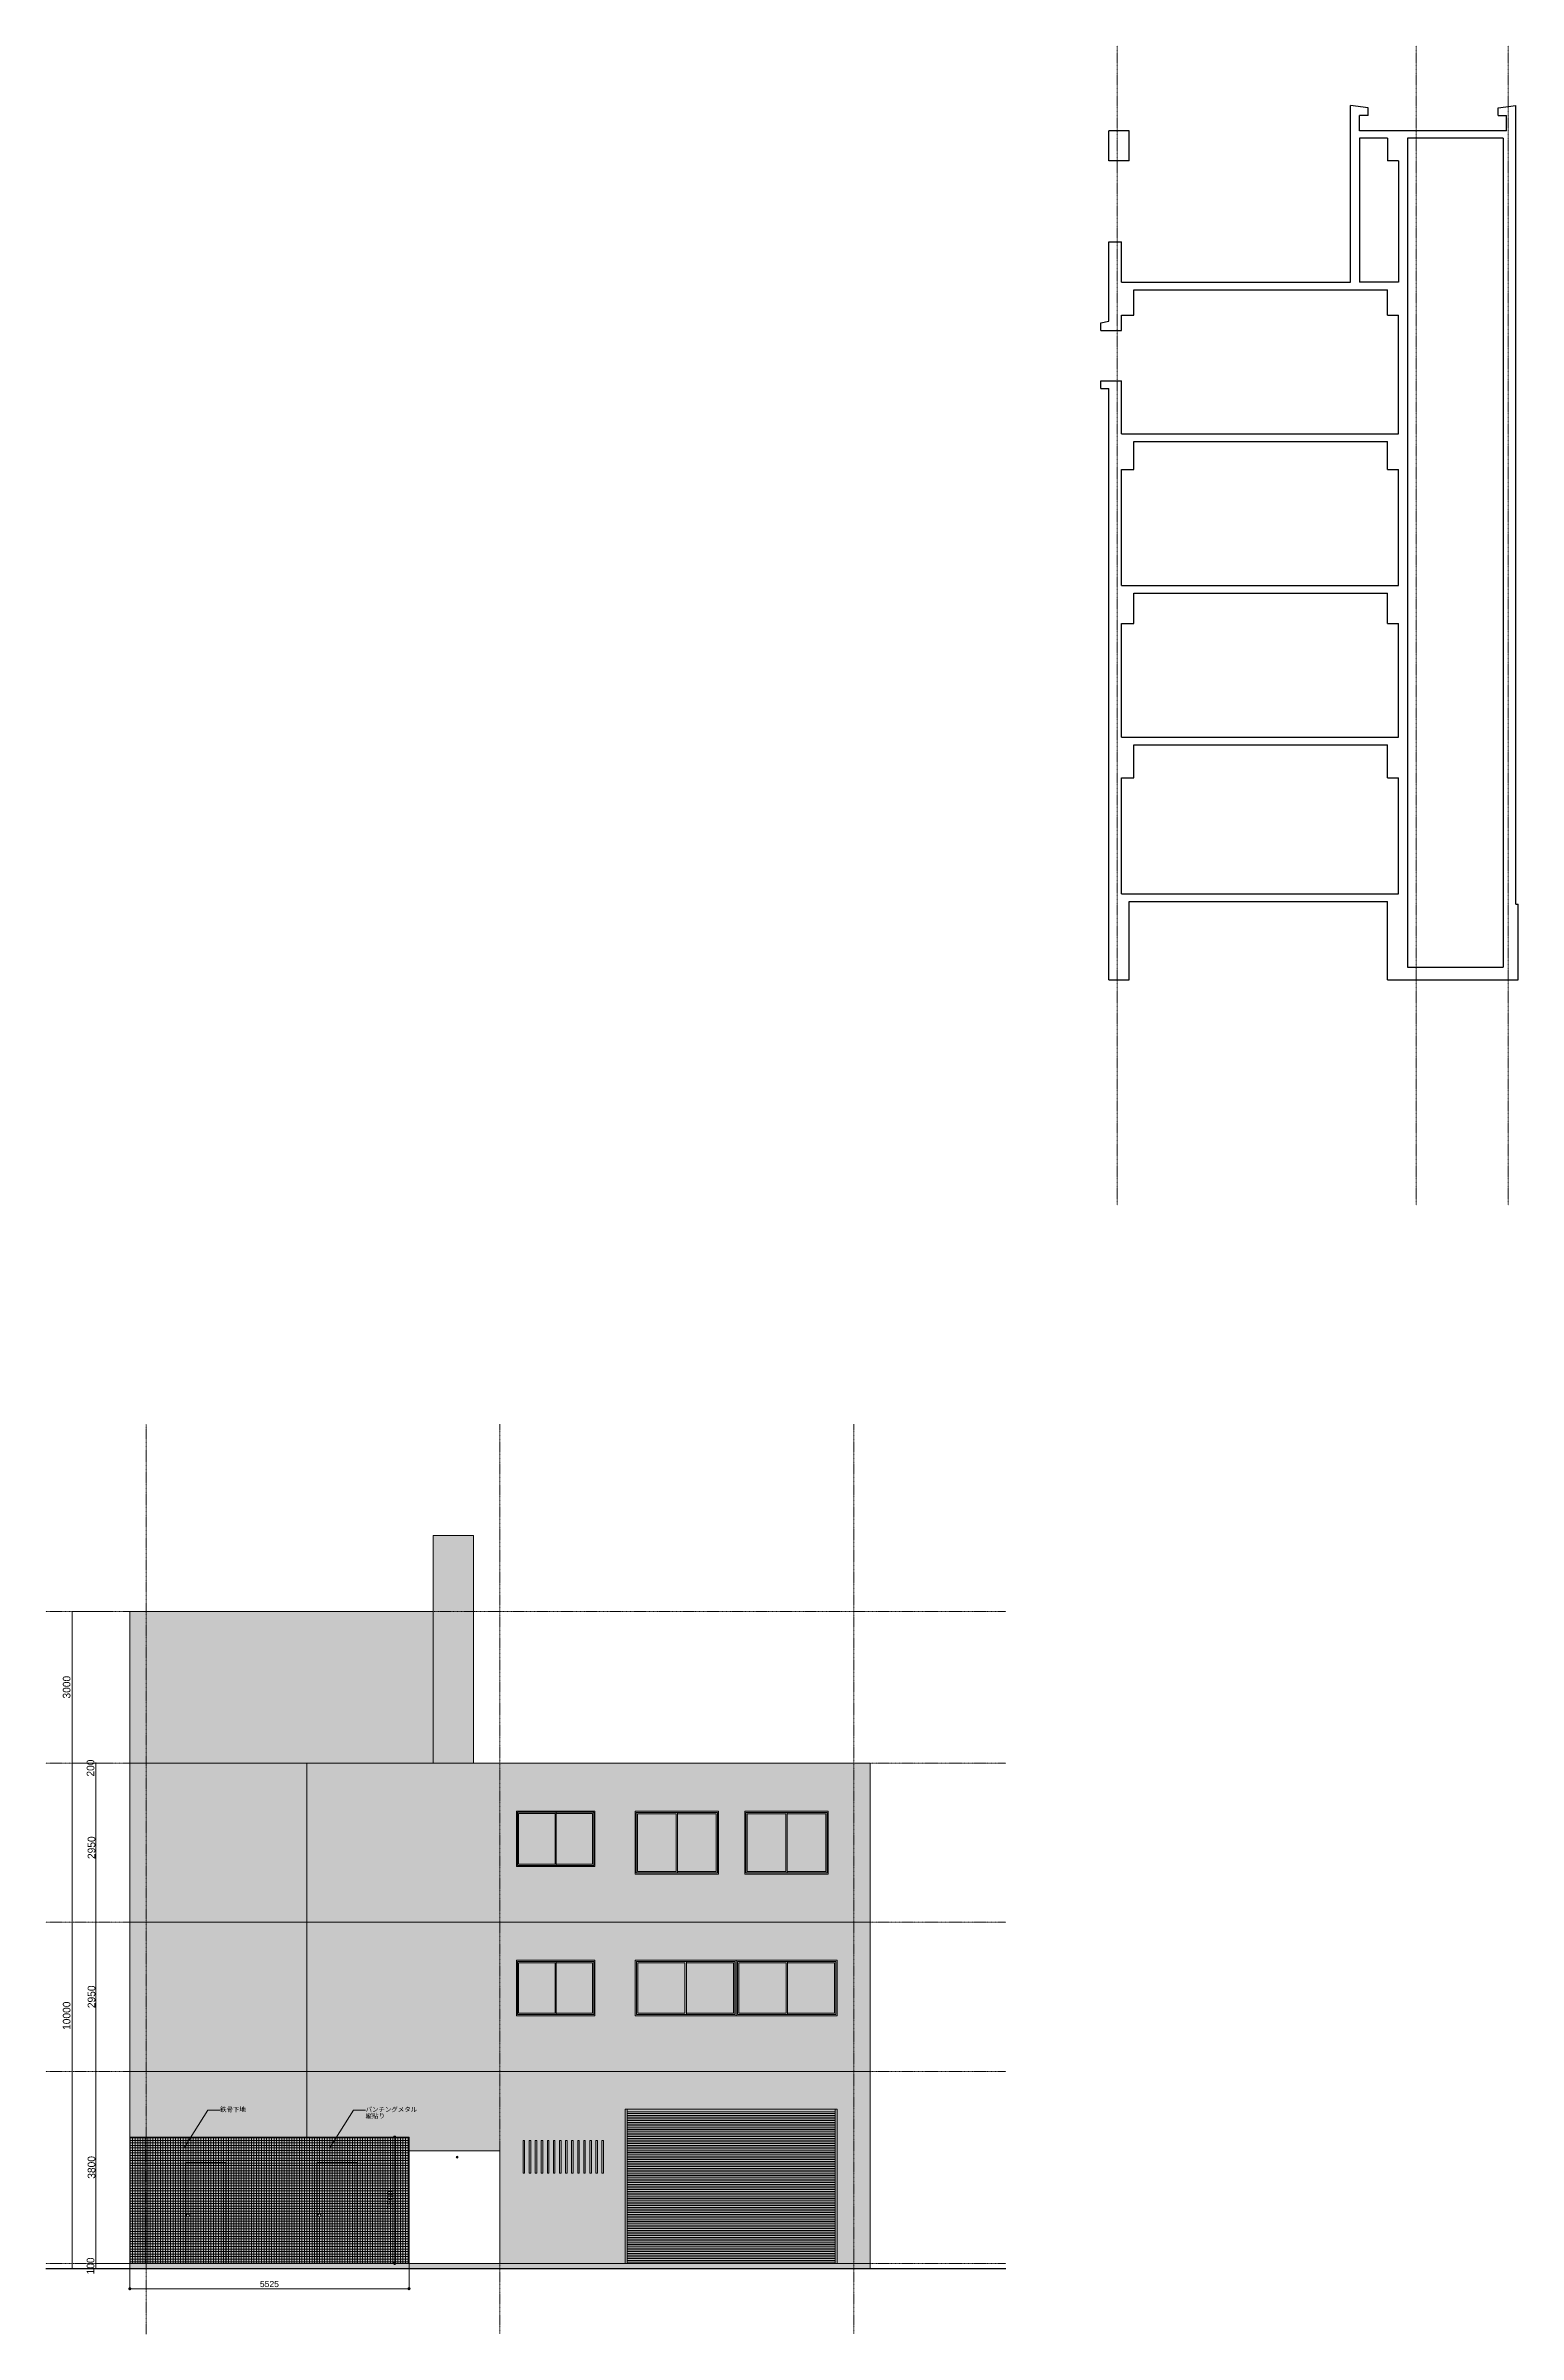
# Model space of a CAD drawing. Header units: millimetres. Extents: x -376000 to 292178, y -193032 to 188048.
# Drawn here: x 5631 to 34770, y -25385 to 19887 of the extents above; entities that cross this region are included whole.
import ezdxf

# ---------------------------------------------------------------- set-up
doc = ezdxf.new("R2010")
doc.units = ezdxf.units.MM
doc.header["$PDMODE"] = 1
doc.header["$PDSIZE"] = -2
doc.linetypes.add('ラインタイプ-6', pattern=[5.291531, 3.175, -1.058062, 0.352704, -0.705764])
for name, color, linetype, lineweight in [('01_基準-寸法', 7, 'Continuous', 5), ('02_既存平面-内部建具・サッシ', 7, 'Continuous', 18), ('07_文字・記号', 7, 'Continuous', 9), ('_下地 (2D)', 7, 'Continuous', 5), ('_塗（壁） (2D)', 7, 'Continuous', 5), ('_天井プロット (2D)', 7, 'Continuous', 5), ('_平面図(既存部) (2D)', 7, 'Continuous', 5), ('_平面図（新設） (2D)', 7, 'Continuous', 5), ('_文字・記号 (2D)', 7, 'Continuous', 5), ('一般', 7, 'Continuous', 5), ('寸法', 7, 'Continuous', 5)]:
    doc.layers.add(name, color=color, linetype=linetype, lineweight=lineweight)
for name, color, linetype, lineweight, true_color in [('02_0.25', 1, 'Continuous', 25, 0xff0000), ('04_0.10', 7, 'Continuous', 9, 0x0099ff), ('06一点鎖線', 7, 'ラインタイプ-6', 9, 0x9999ff), ('08_ハッチ・色', 7, 'Continuous', 5, 0x888888)]:
    doc.layers.add(name, color=color, linetype=linetype, lineweight=lineweight, true_color=true_color)
doc.styles.add('__ _____', font='')
doc.styles.add('Helvetica', font='')
doc.styles.add('Hiragino Sans W3', font='', dxfattribs={"bigfont": 'Hiragino Sans W3'})
doc.styles.get('__ _____').set_extended_font_data('?? ?????')
doc.styles.get('Helvetica').set_extended_font_data('Helvetica')
doc.styles.get('Hiragino Sans W3').set_extended_font_data('Hiragino Sans W3')
doc.dimstyles.new('RGT', dxfattribs={"dimtxt": 161.781684, "dimasz": 0.999939, "dimexe": 0, "dimexo": 1, "dimgap": 0.5, "dimtad": 1, "dimdsep": 46, "dimtxsty": 'Hiragino Sans W3', "dimblk": 'DOT', "dimblk1": 'DOT', "dimblk2": 'DOT', "dimcen": 0, "dimazin": 0, "dimtfac": 1, "dimtix": 1, "dimtmove": 0, "dimatfit": 0, "dimldrblk": 'VW_FILLEDARROW', "dimfxl": 1, "dimfrac": 2, "dimtolj": 1, "dimarcsym": 0})
doc.dimstyles.new('RGT-2', dxfattribs={"dimtxt": 161.781684, "dimasz": 0.100769, "dimexe": 0, "dimexo": 1, "dimgap": 0.5, "dimtad": 1, "dimdsep": 46, "dimtxsty": 'Hiragino Sans W3', "dimblk": 'DOT', "dimblk1": 'DOT', "dimblk2": 'DOT', "dimcen": 0, "dimazin": 0, "dimtfac": 1, "dimtix": 1, "dimtmove": 0, "dimatfit": 0, "dimldrblk": 'VW_FILLEDARROW', "dimfxl": 1, "dimfrac": 2, "dimtolj": 1, "dimarcsym": 0})
pattern_1 = [(0, (0, 0), (3e-15, 50), []), (90, (8e-15, 133.333), (50, 0), [])]

# ---------------------------------------------------------------- blocks, each defined once
blk = doc.blocks.new('塗（壁） (2D)')
at = {"layer": '04_0.10', "linetype": 'Continuous', "lineweight": 0}
blk.add_hatch(color=7, dxfattribs=at).paths.add_polyline_path([(13295, -9585), (14095, -9585), (14095, -14085), (13295, -14085)])
at = {"layer": '04_0.10', "linetype": 'Continuous', "lineweight": 0, "transparency": 33554687}
for points in [[(7295, -11085), (13295, -11085), (13295, -14085), (7295, -14085)], [(7295, -14085), (10795, -14085), (10795, -17235), (7295, -17235)], [(10795, -14085), (21945, -14085), (21945, -17235), (10795, -17235)], [(7295, -17235), (10795, -17235), (10795, -20185), (7295, -20185)], [(10795, -17235), (21945, -17235), (21945, -20185), (10795, -20185)], [(7295, -20185), (10795, -20185), (10795, -23985), (7295, -23985)], [(10795, -23985), (12820, -23985), (12820, -21760), (14620, -21760), (14620, -23985), (21945, -23985), (21945, -20185), (10795, -20185)]]:
    blk.add_hatch(color=7, dxfattribs=at).paths.add_polyline_path(points)
at = {"layer": '04_0.10', "color": 251, "linetype": 'Continuous', "lineweight": 5, "flags": 128}
for points in [[(13295, -9585), (14095, -9585), (14095, -14085), (13295, -14085)], [(7295, -11085), (13295, -11085), (13295, -14085), (7295, -14085)], [(7295, -14085), (10795, -14085), (10795, -17235), (7295, -17235)], [(10795, -14085), (21945, -14085), (21945, -17235), (10795, -17235)], [(7295, -17235), (10795, -17235), (10795, -20185), (7295, -20185)], [(10795, -17235), (21945, -17235), (21945, -20185), (10795, -20185)], [(7295, -20185), (10795, -20185), (10795, -23985), (7295, -23985)], [(10795, -23985), (12820, -23985), (12820, -21760), (14620, -21760), (14620, -23985), (21945, -23985), (21945, -20185), (10795, -20185)]]:
    blk.add_lwpolyline(points, close=True, dxfattribs=at)
blk = doc.blocks.new('グループ-119')
at = {"layer": '04_0.10', "linetype": 'Continuous', "lineweight": 0, "true_color": 0xdddddd}
blk.add_hatch(color=254, dxfattribs=at).paths.add_polyline_path([(17295, -15035), (18945, -15035), (18945, -16285), (17295, -16285)])
at = {"layer": '04_0.10', "linetype": 'Continuous', "lineweight": 0, "true_color": 0xe6ffe6}
for points in [[(17339, -15092), (18108, -15092), (18108, -16228), (17339, -16228)], [(18131, -15092), (18900, -15092), (18900, -16228), (18131, -16228)]]:
    blk.add_hatch(color=7, dxfattribs=at).paths.add_polyline_path(points)
at = {"layer": '04_0.10', "color": 251}
for p, q in [((17295, -15035), (17295, -16285)), ((17317, -15064), (17317, -16257)), ((18922, -15064), (17317, -15064)), ((18131, -16257), (18131, -15064)), ((18922, -15064), (18922, -16257)), ((18922, -16257), (17317, -16257))]:
    blk.add_line(p, q, dxfattribs=at)
at = {"layer": '04_0.10', "color": 251, "flags": 128}
for points in [[(17295, -15035), (18945, -15035), (18945, -16285), (17295, -16285)], [(17339, -15092), (18108, -15092), (18108, -16228), (17339, -16228)], [(18131, -15092), (18900, -15092), (18900, -16228), (18131, -16228)]]:
    blk.add_lwpolyline(points, close=True, dxfattribs=at)
blk = doc.blocks.new('グループ-120')
at = {"layer": '04_0.10', "linetype": 'Continuous', "lineweight": 0, "true_color": 0xdddddd}
blk.add_hatch(color=254, dxfattribs=at).paths.add_polyline_path([(17295, -17985), (19295, -17985), (19295, -19085), (17295, -19085)])
at = {"layer": '04_0.10', "linetype": 'Continuous', "lineweight": 0, "true_color": 0xe6ffe6}
for points in [[(17349, -18035), (18281, -18035), (18281, -19035), (17349, -19035)], [(18308, -18035), (19240, -18035), (19240, -19035), (18308, -19035)]]:
    blk.add_hatch(color=7, dxfattribs=at).paths.add_polyline_path(points)
at = {"layer": '04_0.10', "color": 251}
for p, q in [((17295, -17985), (17295, -19085)), ((17322, -18010), (17322, -19060)), ((19267, -18010), (17322, -18010)), ((18308, -19060), (18308, -18010)), ((19267, -18010), (19267, -19060)), ((19267, -19060), (17322, -19060))]:
    blk.add_line(p, q, dxfattribs=at)
at = {"layer": '04_0.10', "color": 251, "flags": 128}
for points in [[(17295, -17985), (19295, -17985), (19295, -19085), (17295, -19085)], [(17349, -18035), (18281, -18035), (18281, -19035), (17349, -19035)], [(18308, -18035), (19240, -18035), (19240, -19035), (18308, -19035)]]:
    blk.add_lwpolyline(points, close=True, dxfattribs=at)
blk = doc.blocks.new('グループ-121')
at = {"layer": '04_0.10', "linetype": 'Continuous', "lineweight": 0, "true_color": 0xdddddd}
blk.add_hatch(color=254, dxfattribs=at).paths.add_polyline_path([(14945, -15035), (16495, -15035), (16495, -16135), (14945, -16135)])
at = {"layer": '04_0.10', "linetype": 'Continuous', "lineweight": 0, "true_color": 0xe6ffe6}
for points in [[(14987, -15085), (15709, -15085), (15709, -16085), (14987, -16085)], [(15730, -15085), (16452, -15085), (16452, -16085), (15730, -16085)]]:
    blk.add_hatch(color=7, dxfattribs=at).paths.add_polyline_path(points)
at = {"layer": '04_0.10', "color": 251}
for p, q in [((14945, -15035), (14945, -16135)), ((14966, -15060), (14966, -16110)), ((16474, -15060), (14966, -15060)), ((15730, -16110), (15730, -15060)), ((16474, -15060), (16474, -16110)), ((16474, -16110), (14966, -16110))]:
    blk.add_line(p, q, dxfattribs=at)
at = {"layer": '04_0.10', "color": 251, "flags": 128}
for points in [[(14945, -15035), (16495, -15035), (16495, -16135), (14945, -16135)], [(14987, -15085), (15709, -15085), (15709, -16085), (14987, -16085)], [(15730, -15085), (16452, -15085), (16452, -16085), (15730, -16085)]]:
    blk.add_lwpolyline(points, close=True, dxfattribs=at)
blk = doc.blocks.new('グループ-122')
at = {"layer": '04_0.10', "linetype": 'Continuous', "lineweight": 0, "true_color": 0xdddddd}
blk.add_hatch(color=254, dxfattribs=at).paths.add_polyline_path([(14945, -17985), (16495, -17985), (16495, -19085), (14945, -19085)])
at = {"layer": '04_0.10', "linetype": 'Continuous', "lineweight": 0, "true_color": 0xe6ffe6}
for points in [[(14987, -18035), (15709, -18035), (15709, -19035), (14987, -19035)], [(15730, -18035), (16452, -18035), (16452, -19035), (15730, -19035)]]:
    blk.add_hatch(color=7, dxfattribs=at).paths.add_polyline_path(points)
at = {"layer": '04_0.10', "color": 251}
for p, q in [((14945, -17985), (14945, -19085)), ((14966, -18010), (14966, -19060)), ((16474, -18010), (14966, -18010)), ((15730, -19060), (15730, -18010)), ((16474, -18010), (16474, -19060)), ((16474, -19060), (14966, -19060))]:
    blk.add_line(p, q, dxfattribs=at)
at = {"layer": '04_0.10', "color": 251, "flags": 128}
for points in [[(14945, -17985), (16495, -17985), (16495, -19085), (14945, -19085)], [(14987, -18035), (15709, -18035), (15709, -19035), (14987, -19035)], [(15730, -18035), (16452, -18035), (16452, -19035), (15730, -19035)]]:
    blk.add_lwpolyline(points, close=True, dxfattribs=at)
blk = doc.blocks.new('グループ-123')
at = {"layer": '04_0.10', "linetype": 'Continuous', "lineweight": 0, "true_color": 0xdddddd}
blk.add_hatch(color=254, dxfattribs=at).paths.add_polyline_path([(19295, -17985), (21295, -17985), (21295, -19085), (19295, -19085)])
at = {"layer": '04_0.10', "linetype": 'Continuous', "lineweight": 0, "true_color": 0xe6ffe6}
for points in [[(19349, -18035), (20281, -18035), (20281, -19035), (19349, -19035)], [(20308, -18035), (21240, -18035), (21240, -19035), (20308, -19035)]]:
    blk.add_hatch(color=7, dxfattribs=at).paths.add_polyline_path(points)
at = {"layer": '04_0.10', "color": 251}
for p, q in [((19295, -17985), (19295, -19085)), ((19322, -18010), (19322, -19060)), ((21267, -18010), (19322, -18010)), ((20308, -19060), (20308, -18010)), ((21267, -18010), (21267, -19060)), ((21267, -19060), (19322, -19060))]:
    blk.add_line(p, q, dxfattribs=at)
at = {"layer": '04_0.10', "color": 251, "flags": 128}
for points in [[(19295, -17985), (21295, -17985), (21295, -19085), (19295, -19085)], [(19349, -18035), (20281, -18035), (20281, -19035), (19349, -19035)], [(20308, -18035), (21240, -18035), (21240, -19035), (20308, -19035)]]:
    blk.add_lwpolyline(points, close=True, dxfattribs=at)
blk = doc.blocks.new('グループ-124')
at = {"layer": '04_0.10', "linetype": 'Continuous', "lineweight": 0, "true_color": 0xdddddd}
blk.add_hatch(color=254, dxfattribs=at).paths.add_polyline_path([(19465, -15035), (21115, -15035), (21115, -16285), (19465, -16285)])
at = {"layer": '04_0.10', "linetype": 'Continuous', "lineweight": 0, "true_color": 0xe6ffe6}
for points in [[(19509, -15092), (20278, -15092), (20278, -16228), (19509, -16228)], [(20301, -15092), (21070, -15092), (21070, -16228), (20301, -16228)]]:
    blk.add_hatch(color=7, dxfattribs=at).paths.add_polyline_path(points)
at = {"layer": '04_0.10', "color": 251}
for p, q in [((19465, -15035), (19465, -16285)), ((19487, -15064), (19487, -16257)), ((21092, -15064), (19487, -15064)), ((20301, -16257), (20301, -15064)), ((21092, -15064), (21092, -16257)), ((21092, -16257), (19487, -16257))]:
    blk.add_line(p, q, dxfattribs=at)
at = {"layer": '04_0.10', "color": 251, "flags": 128}
for points in [[(19465, -15035), (21115, -15035), (21115, -16285), (19465, -16285)], [(19509, -15092), (20278, -15092), (20278, -16228), (19509, -16228)], [(20301, -15092), (21070, -15092), (21070, -16228), (20301, -16228)]]:
    blk.add_lwpolyline(points, close=True, dxfattribs=at)
blk = doc.blocks.new('グループ-125')
at = {"layer": '04_0.10', "linetype": 'Continuous', "lineweight": 0, "true_color": 0xbbbbbb, "transparency": 33554687}
for points in [[(15078, -21550), (15108, -21550), (15108, -22200), (15078, -22200)], [(15198, -21550), (15228, -21550), (15228, -22200), (15198, -22200)], [(15318, -21550), (15348, -21550), (15348, -22200), (15318, -22200)], [(15438, -21550), (15468, -21550), (15468, -22200), (15438, -22200)], [(15558, -21550), (15588, -21550), (15588, -22200), (15558, -22200)], [(15678, -21550), (15708, -21550), (15708, -22200), (15678, -22200)], [(15798, -21550), (15828, -21550), (15828, -22200), (15798, -22200)], [(15918, -21550), (15948, -21550), (15948, -22200), (15918, -22200)], [(16038, -21550), (16068, -21550), (16068, -22200), (16038, -22200)], [(16158, -21550), (16188, -21550), (16188, -22200), (16158, -22200)], [(16278, -21550), (16308, -21550), (16308, -22200), (16278, -22200)], [(16398, -21550), (16428, -21550), (16428, -22200), (16398, -22200)], [(16518, -21550), (16548, -21550), (16548, -22200), (16518, -22200)], [(16638, -21550), (16668, -21550), (16668, -22200), (16638, -22200)]]:
    blk.add_hatch(color=9, dxfattribs=at).paths.add_polyline_path(points)
at = {"layer": '04_0.10', "color": 7, "flags": 128}
for points in [[(15078, -21550), (15108, -21550), (15108, -22200), (15078, -22200)], [(15198, -21550), (15228, -21550), (15228, -22200), (15198, -22200)], [(15318, -21550), (15348, -21550), (15348, -22200), (15318, -22200)], [(15438, -21550), (15468, -21550), (15468, -22200), (15438, -22200)], [(15558, -21550), (15588, -21550), (15588, -22200), (15558, -22200)], [(15678, -21550), (15708, -21550), (15708, -22200), (15678, -22200)], [(15798, -21550), (15828, -21550), (15828, -22200), (15798, -22200)], [(15918, -21550), (15948, -21550), (15948, -22200), (15918, -22200)], [(16038, -21550), (16068, -21550), (16068, -22200), (16038, -22200)], [(16158, -21550), (16188, -21550), (16188, -22200), (16158, -22200)], [(16278, -21550), (16308, -21550), (16308, -22200), (16278, -22200)], [(16398, -21550), (16428, -21550), (16428, -22200), (16398, -22200)], [(16518, -21550), (16548, -21550), (16548, -22200), (16518, -22200)], [(16638, -21550), (16668, -21550), (16668, -22200), (16638, -22200)]]:
    blk.add_lwpolyline(points, close=True, dxfattribs=at)
blk = doc.blocks.new('平面図(既存部) (2D)')
at = {"layer": '02_既存平面-内部建具・サッシ', "color": 7, "linetype": 'Continuous', "lineweight": 25, "transparency": 33554687}
blk.add_line((5631.159, -24085.308), (24631.159, -24085.308), dxfattribs=at)
at = {"layer": '06一点鎖線', "lineweight": 5}
for p, q in [((7619.58, -25385.308), (7619.58, -7385.308)), ((14619.58, -25379.243), (14619.58, -7379.243)), ((21619.58, -25379.243), (21619.58, -7379.243))]:
    blk.add_line(p, q, dxfattribs=at)
at = {"layer": '06一点鎖線', "lineweight": 5, "transparency": 33554687}
for p, q in [((5631.159, -11085.308), (24631.159, -11085.308)), ((5631.159, -14085.308), (24631.159, -14085.308)), ((5631.159, -17235.308), (24631.159, -17235.308)), ((5631.159, -20185.308), (24631.159, -20185.308))]:
    blk.add_line(p, q, dxfattribs=at)
at = {"layer": '06一点鎖線', "transparency": 33554687}
blk.add_line((5631.159, -23985.308), (24631.159, -23985.308), dxfattribs=at)
at = {"layer": '一般', "color": 7, "linetype": 'Continuous', "lineweight": 13, "transparency": 33554687, "flags": 128}
blk.add_lwpolyline([(7294.58, -24085.308), (7294.58, -11085.308), (13294.58, -11085.308), (13294.58, -9585.308), (14094.58, -9585.308), (14094.58, -14085.308), (21944.58, -14085.308), (21944.58, -24085.308)], close=True, dxfattribs=at)
at = {"layer": '02_既存平面-内部建具・サッシ', "color": 251, "transparency": 33554687}
for name in ['グループ-121', 'グループ-119', 'グループ-124', 'グループ-122', 'グループ-120', 'グループ-123']:
    blk.add_blockref(name, (0, 0), dxfattribs=at)
at = {"layer": '04_0.10', "color": 7}
blk.add_blockref('グループ-125', (0, 0), dxfattribs=at)
blk = doc.blocks.new('グループ-743')
at = {"layer": '04_0.10', "linetype": 'Continuous', "lineweight": 0}
h = blk.add_hatch(color=254, dxfattribs=at)
edge = h.paths.add_edge_path()
edge.add_arc((13770, -21885), 19, 0, 360)
at = {"layer": '04_0.10', "color": 251}
blk.add_circle((13770, -21885), 19, dxfattribs=at)
blk = doc.blocks.new('グループ-744')
at = {"layer": '04_0.10', "color": 7}
for p, q in [((17138, -23985), (17138, -20935)), ((21251, -23985), (21251, -20935))]:
    blk.add_line(p, q, dxfattribs=at)
at = {"layer": '04_0.10', "color": 7, "lineweight": 5, "transparency": 33554687}
for p, q in [((17138, -20985), (21251, -20985)), ((17138, -21020), (21251, -21020)), ((17138, -21055), (21251, -21055)), ((17138, -21090), (21251, -21090)), ((17138, -21125), (21251, -21125)), ((17138, -21160), (21251, -21160)), ((17138, -21195), (21251, -21195)), ((17138, -21230), (21251, -21230)), ((17138, -21265), (21251, -21265)), ((17138, -21300), (21251, -21300)), ((17138, -21335), (21251, -21335)), ((17138, -21370), (21251, -21370)), ((17138, -21405), (21251, -21405)), ((17138, -21440), (21251, -21440)), ((17138, -21475), (21251, -21475)), ((17138, -21510), (21251, -21510)), ((17138, -21545), (21251, -21545)), ((17138, -21580), (21251, -21580)), ((17138, -21615), (21251, -21615)), ((17138, -21650), (21251, -21650)), ((17138, -21685), (21251, -21685)), ((17138, -21720), (21251, -21720)), ((17138, -21755), (21251, -21755)), ((17138, -21790), (21251, -21790)), ((17138, -21825), (21251, -21825)), ((17138, -21860), (21251, -21860)), ((17138, -21895), (21251, -21895)), ((17138, -21930), (21251, -21930)), ((17138, -21965), (21251, -21965)), ((17138, -22000), (21251, -22000)), ((17138, -22035), (21251, -22035)), ((17138, -22070), (21251, -22070)), ((17138, -22105), (21251, -22105)), ((17138, -22140), (21251, -22140)), ((17138, -22175), (21251, -22175)), ((17138, -22210), (21251, -22210)), ((17138, -22245), (21251, -22245)), ((17138, -22280), (21251, -22280)), ((17138, -22315), (21251, -22315)), ((17138, -22350), (21251, -22350)), ((17138, -22385), (21251, -22385)), ((17138, -22420), (21251, -22420)), ((17138, -22455), (21251, -22455)), ((17138, -22490), (21251, -22490)), ((17138, -22525), (21251, -22525)), ((17138, -22560), (21251, -22560)), ((17138, -22595), (21251, -22595)), ((17138, -22630), (21251, -22630)), ((17138, -22665), (21251, -22665)), ((17138, -22700), (21251, -22700)), ((17138, -22735), (21251, -22735)), ((17138, -22770), (21251, -22770)), ((17138, -22805), (21251, -22805)), ((17138, -22840), (21251, -22840)), ((17138, -22875), (21251, -22875)), ((17138, -22910), (21251, -22910)), ((17138, -22945), (21251, -22945)), ((17138, -22980), (21251, -22980)), ((17138, -23015), (21251, -23015)), ((17138, -23050), (21251, -23050)), ((17138, -23085), (21251, -23085)), ((17138, -23120), (21251, -23120)), ((17138, -23155), (21251, -23155)), ((17138, -23190), (21251, -23190)), ((17138, -23225), (21251, -23225)), ((17138, -23260), (21251, -23260)), ((17138, -23295), (21251, -23295)), ((17138, -23330), (21251, -23330)), ((17138, -23365), (21251, -23365)), ((17138, -23400), (21251, -23400)), ((17138, -23435), (21251, -23435)), ((17138, -23470), (21251, -23470)), ((17138, -23505), (21251, -23505)), ((17138, -23540), (21251, -23540)), ((17138, -23575), (21251, -23575)), ((17138, -23610), (21251, -23610)), ((17138, -23645), (21251, -23645)), ((17138, -23680), (21251, -23680)), ((17138, -23715), (21251, -23715)), ((17138, -23750), (21251, -23750)), ((17138, -23785), (21251, -23785)), ((17138, -23820), (21251, -23820)), ((17138, -23855), (21251, -23855)), ((17138, -23890), (21251, -23890)), ((17138, -23925), (21251, -23925)), ((17138, -23960), (21251, -23960))]:
    blk.add_line(p, q, dxfattribs=at)
at = {"layer": '04_0.10', "color": 7, "flags": 128}
blk.add_lwpolyline([(17095, -20935), (21295, -20935), (21295, -23985), (17095, -23985)], close=True, dxfattribs=at)
blk = doc.blocks.new('_Dot')
at = {"color": 0, "linetype": 'ByBlock', "lineweight": -2}
blk.add_line((-0.5, 0), (-1, 0), dxfattribs=at)
at = {"color": 0, "linetype": 'ByBlock', "const_width": 0.5}
blk.add_lwpolyline([(-0.25, 0, 1), (0.25, 0, 1)], format="xyb", close=True, dxfattribs=at)
blk = doc.blocks.new('*D1241')
at = {"layer": 'Defpoints', "color": 0}
for p in [(12120, -21485), (12536, -21485), (12120, -23985)]:
    blk.add_point(p, dxfattribs=at)
at = {"layer": '寸法', "color": 0, "lineweight": -2}
for p, q in [((12121, -21485), (12536, -21485)), ((12536, -23925), (12536, -21545)), ((12121, -23985), (12536, -23985))]:
    blk.add_line(p, q, dxfattribs=at)
at = {"layer": '寸法', "color": 0, "lineweight": -2, "xscale": 59.99633789062499, "yscale": 59.99633789062499, "zscale": 59.99633789062499}
for p, rotation in [((12536, -21485), 90), ((12536, -23985), 270)]:
    blk.add_blockref('_Dot', p, dxfattribs=dict(at, rotation=rotation))
at = {"layer": '寸法', "color": 0, "insert": (12444, -22735), "char_height": 121.3, "attachment_point": 5, "rotation": 90, "style": 'Helvetica'}
blk.add_mtext('\\A1;2500', dxfattribs=at)
blk = doc.blocks.new('VW_FILLEDARROW')
at = {"color": 0, "linetype": 'Continuous', "lineweight": 5, "transparency": 16777216, "flags": 128}
blk.add_lwpolyline([(-161.33, 43.23), (0, 0), (-161.33, -43.23)], close=True, dxfattribs=at)
blk = doc.blocks.new('*D1242')
at = {"layer": 'Defpoints', "color": 0}
for p in [(7295, -23985), (12820, -23985), (7295, -24485)]:
    blk.add_point(p, dxfattribs=at)
at = {"layer": '寸法', "color": 0, "lineweight": -2}
for p, q in [((7295, -23986), (7295, -24485)), ((12820, -23986), (12820, -24485)), ((12760, -24485), (7355, -24485))]:
    blk.add_line(p, q, dxfattribs=at)
at = {"layer": '寸法', "color": 0, "lineweight": -2, "xscale": 59.99633789062499, "yscale": 59.99633789062499, "zscale": 59.99633789062499, "rotation": 180}
blk.add_blockref('_Dot', (7295, -24485), dxfattribs=at)
at = {"layer": '寸法', "color": 0, "lineweight": -2, "xscale": 59.99633789062499, "yscale": 59.99633789062499, "zscale": 59.99633789062499}
blk.add_blockref('_Dot', (12820, -24485), dxfattribs=at)
at = {"layer": '寸法', "color": 0, "insert": (10057, -24393), "char_height": 121.3, "attachment_point": 5, "style": 'Helvetica'}
blk.add_mtext('\\A1;5525', dxfattribs=at)
blk = doc.blocks.new('引出線付き注釈-12')
at = {"layer": '07_文字・記号'}
for p, q in [((0, 0), (-460, -735)), ((240, 0), (0, 0))]:
    blk.add_line(p, q, dxfattribs=at)
at = {"layer": '07_文字・記号', "insert": (241, 56), "char_height": 90.95, "width": 1022.35, "attachment_point": 1, "line_spacing_factor": 0.838846, "style": 'Helvetica'}
blk.add_mtext('パンチングメタル縦貼り', dxfattribs=at)
blk = doc.blocks.new('引出線付き注釈-13')
at = {"layer": '07_文字・記号'}
for p, q in [((0, 0), (-460, -735)), ((240, 0), (0, 0))]:
    blk.add_line(p, q, dxfattribs=at)
at = {"layer": '07_文字・記号', "insert": (241, 56), "char_height": 91, "width": 525.78, "attachment_point": 1, "line_spacing_factor": 0.838846, "style": 'Helvetica'}
blk.add_mtext('鉄骨下地', dxfattribs=at)
blk = doc.blocks.new('グループ-1167')
at = {"layer": '02_0.25'}
for p, q in [((31450, 15207), (31450, 18707)), ((31800, 18657), (31450, 18707)), ((31800, 18507), (31800, 18657)), ((34370, 18657), (34720, 18707)), ((34370, 18507), (34370, 18657)), ((34720, 2907), (34720, 18707)), ((26670, 17607), (26670, 18207)), ((27070, 18207), (26670, 18207)), ((27070, 17607), (27070, 18207)), ((31630, 18207), (31630, 18507)), ((31800, 18507), (31630, 18507)), ((34540, 18207), (31630, 18207)), ((34370, 18507), (34540, 18507)), ((34540, 18207), (34540, 18507)), ((32180, 18057), (31630, 18057)), ((31630, 18057), (31630, 15207)), ((32180, 18057), (32180, 17607)), ((34470, 18057), (32580, 18057)), ((32580, 18057), (32580, 1657)), ((34470, 18057), (34470, 1657)), ((27070, 17607), (26670, 17607)), ((32400, 17607), (32180, 17607)), ((32400, 17607), (32400, 15207)), ((26670, 14437), (26670, 16007)), ((26670, 16007), (26920, 16007)), ((26920, 15207), (26920, 16007)), ((26920, 15207), (31450, 15207)), ((27160, 14557), (27160, 15057)), ((27160, 15057), (32180, 15057)), ((32400, 15207), (31630, 15207)), ((32180, 14557), (32180, 15057)), ((26920, 14557), (27160, 14557)), ((26920, 14257), (26920, 14557)), ((32180, 14557), (32400, 14557)), ((32400, 12207), (32400, 14557)), ((26510, 14407), (26670, 14437)), ((26510, 14257), (26510, 14407)), ((26510, 14257), (26920, 14257)), ((26510, 13257), (26920, 13257)), ((26510, 13107), (26510, 13257)), ((26920, 12207), (26920, 13257)), ((26510, 13107), (26670, 13107)), ((26670, 1407), (26670, 13107)), ((26920, 12207), (32400, 12207)), ((27160, 11507), (27160, 12057)), ((27160, 12057), (32180, 12057)), ((32180, 11507), (32180, 12057)), ((26920, 9207), (26920, 11507)), ((26920, 11507), (27160, 11507)), ((32180, 11507), (32400, 11507)), ((32400, 9207), (32400, 11507)), ((26920, 9207), (32400, 9207)), ((27160, 8457), (27160, 9057)), ((27160, 9057), (32180, 9057)), ((32180, 8457), (32180, 9057)), ((26920, 6207), (26920, 8457)), ((26920, 8457), (27160, 8457)), ((32180, 8457), (32400, 8457)), ((32400, 6207), (32400, 8457)), ((26920, 6207), (32400, 6207)), ((27160, 5407), (27160, 6057)), ((27160, 6057), (32180, 6057)), ((32180, 5407), (32180, 6057)), ((26920, 3107), (26920, 5407)), ((26920, 5407), (27160, 5407)), ((32180, 5407), (32400, 5407)), ((32400, 3107), (32400, 5407)), ((26920, 3107), (32400, 3107)), ((27070, 1407), (27070, 2957)), ((27070, 2957), (32180, 2957)), ((32180, 1407), (32180, 2957)), ((34720, 2907), (34770, 2907)), ((34770, 1407), (34770, 2907)), ((26670, 1407), (27070, 1407)), ((32180, 1407), (34770, 1407)), ((32580, 1657), (34470, 1657))]:
    blk.add_line(p, q, dxfattribs=at)
at = {"layer": '06一点鎖線'}
for p, q in [((26835, 19887), (26835, -3052)), ((32750, 19887), (32750, -3052)), ((34570, 19887), (34570, -3052))]:
    blk.add_line(p, q, dxfattribs=at)
blk = doc.blocks.new('天井プロット (2D)')
at = {"layer": '一般', "color": 7, "transparency": 33554687}
blk.add_blockref('グループ-1167', (0, 0), dxfattribs=at)
blk = doc.blocks.new('*D430')
at = {"layer": '01_基準-寸法', "color": 0, "linetype": 'Continuous', "lineweight": -2}
for p, q in [((6623, -14079), (6623, -14073)), ((6624, -14085), (6623, -14085)), ((6623, -14285), (6623, -14085)), ((6624, -14285), (6623, -14285)), ((6623, -14291), (6623, -14297))]:
    blk.add_line(p, q, dxfattribs=at)
at = {"layer": 'Defpoints', "color": 0}
for p in [(6623, -14085), (6623, -14085), (6623, -14285)]:
    blk.add_point(p, dxfattribs=at)
at = {"layer": '01_基準-寸法', "color": 0, "lineweight": -2, "xscale": 6.046142578125, "yscale": 6.046142578125, "zscale": 6.046142578125}
for p, rotation in [((6623, -14085), 270), ((6623, -14285), 90)]:
    blk.add_blockref('_Dot', p, dxfattribs=dict(at, rotation=rotation))
at = {"layer": '01_基準-寸法', "color": 0, "insert": (6518, -14185), "char_height": 150.8, "attachment_point": 5, "rotation": 90, "style": '__ _____'}
blk.add_mtext('\\A1;200', dxfattribs=at)
blk = doc.blocks.new('*D431')
at = {"layer": '01_基準-寸法', "color": 0, "linetype": 'Continuous', "lineweight": -2}
for p, q in [((6624, -14285), (6623, -14285)), ((6623, -17229), (6623, -14291)), ((6624, -17235), (6623, -17235))]:
    blk.add_line(p, q, dxfattribs=at)
at = {"layer": 'Defpoints', "color": 0}
for p in [(6623, -14285), (6623, -14285), (6623, -17235)]:
    blk.add_point(p, dxfattribs=at)
at = {"layer": '01_基準-寸法', "color": 0, "lineweight": -2, "xscale": 6.046142578125, "yscale": 6.046142578125, "zscale": 6.046142578125}
for p, rotation in [((6623, -14285), 90), ((6623, -17235), 270)]:
    blk.add_blockref('_Dot', p, dxfattribs=dict(at, rotation=rotation))
at = {"layer": '01_基準-寸法', "color": 0, "insert": (6537, -15760), "char_height": 150.8, "attachment_point": 5, "rotation": 90, "style": '__ _____'}
blk.add_mtext('\\A1;2950', dxfattribs=at)
blk = doc.blocks.new('*D432')
at = {"layer": '01_基準-寸法', "color": 0, "linetype": 'Continuous', "lineweight": -2}
for p, q in [((6624, -17235), (6623, -17235)), ((6623, -20179), (6623, -17241)), ((6624, -20185), (6623, -20185))]:
    blk.add_line(p, q, dxfattribs=at)
at = {"layer": 'Defpoints', "color": 0}
for p in [(6623, -17235), (6623, -17235), (6623, -20185)]:
    blk.add_point(p, dxfattribs=at)
at = {"layer": '01_基準-寸法', "color": 0, "lineweight": -2, "xscale": 6.046142578125, "yscale": 6.046142578125, "zscale": 6.046142578125}
for p, rotation in [((6623, -17235), 90), ((6623, -20185), 270)]:
    blk.add_blockref('_Dot', p, dxfattribs=dict(at, rotation=rotation))
at = {"layer": '01_基準-寸法', "color": 0, "insert": (6537, -18710), "char_height": 150.8, "attachment_point": 5, "rotation": 90, "style": '__ _____'}
blk.add_mtext('\\A1;2950', dxfattribs=at)
blk = doc.blocks.new('*D433')
at = {"layer": '01_基準-寸法', "color": 0, "linetype": 'Continuous', "lineweight": -2}
for p, q in [((6622, -20185), (6623, -20185)), ((6623, -23979), (6623, -20191)), ((7330, -23985), (6623, -23985))]:
    blk.add_line(p, q, dxfattribs=at)
at = {"layer": 'Defpoints', "color": 0}
for p in [(6623, -20185), (6623, -20185), (7331, -23985)]:
    blk.add_point(p, dxfattribs=at)
at = {"layer": '01_基準-寸法', "color": 0, "lineweight": -2, "xscale": 6.046142578125, "yscale": 6.046142578125, "zscale": 6.046142578125}
for p, rotation in [((6623, -20185), 90), ((6623, -23985), 270)]:
    blk.add_blockref('_Dot', p, dxfattribs=dict(at, rotation=rotation))
at = {"layer": '01_基準-寸法', "color": 0, "insert": (6537, -22085), "char_height": 150.8, "attachment_point": 5, "rotation": 90, "style": '__ _____'}
blk.add_mtext('\\A1;3800', dxfattribs=at)
blk = doc.blocks.new('*D434')
at = {"layer": '01_基準-寸法', "color": 0, "linetype": 'Continuous', "lineweight": -2}
for p, q in [((6623, -23979), (6623, -23973)), ((7330, -23985), (6623, -23985)), ((6623, -24085), (6623, -23985)), ((7330, -24085), (6623, -24085)), ((6623, -24091), (6623, -24097))]:
    blk.add_line(p, q, dxfattribs=at)
at = {"layer": 'Defpoints', "color": 0}
for p in [(6623, -23985), (7331, -23985), (7331, -24085)]:
    blk.add_point(p, dxfattribs=at)
at = {"layer": '01_基準-寸法', "color": 0, "lineweight": -2, "xscale": 6.046142578125, "yscale": 6.046142578125, "zscale": 6.046142578125}
for p, rotation in [((6623, -23985), 270), ((6623, -24085), 90)]:
    blk.add_blockref('_Dot', p, dxfattribs=dict(at, rotation=rotation))
at = {"layer": '01_基準-寸法', "color": 0, "insert": (6518, -24035), "char_height": 150.8, "attachment_point": 5, "rotation": 90, "style": '__ _____'}
blk.add_mtext('\\A1;100', dxfattribs=at)
blk = doc.blocks.new('*D435')
at = {"layer": '01_基準-寸法', "color": 0, "linetype": 'Continuous', "lineweight": -2}
for p, q in [((6950, -11085), (6151, -11085)), ((6151, -11091), (6151, -14079)), ((6950, -14085), (6151, -14085))]:
    blk.add_line(p, q, dxfattribs=at)
at = {"layer": 'Defpoints', "color": 0}
for p in [(6951, -11085), (6151, -14085), (6951, -14085)]:
    blk.add_point(p, dxfattribs=at)
at = {"layer": '01_基準-寸法', "color": 0, "lineweight": -2, "xscale": 6.046142578125, "yscale": 6.046142578125, "zscale": 6.046142578125}
for p, rotation in [((6151, -11085), 90), ((6151, -14085), 270)]:
    blk.add_blockref('_Dot', p, dxfattribs=dict(at, rotation=rotation))
at = {"layer": '01_基準-寸法', "color": 0, "insert": (6045, -12585), "char_height": 150.8, "attachment_point": 5, "rotation": 90, "style": '__ _____'}
blk.add_mtext('\\A1;3000', dxfattribs=at)
blk = doc.blocks.new('*D436')
at = {"layer": '01_基準-寸法', "color": 0, "linetype": 'Continuous', "lineweight": -2}
for p, q in [((6950, -14085), (6151, -14085)), ((6151, -24079), (6151, -14091)), ((6950, -24085), (6151, -24085))]:
    blk.add_line(p, q, dxfattribs=at)
at = {"layer": 'Defpoints', "color": 0}
for p in [(6151, -14085), (6951, -14085), (6951, -24085)]:
    blk.add_point(p, dxfattribs=at)
at = {"layer": '01_基準-寸法', "color": 0, "lineweight": -2, "xscale": 6.046142578125, "yscale": 6.046142578125, "zscale": 6.046142578125}
for p, rotation in [((6151, -14085), 90.00000000000001), ((6151, -24085), 270)]:
    blk.add_blockref('_Dot', p, dxfattribs=dict(at, rotation=rotation))
at = {"layer": '01_基準-寸法', "color": 0, "insert": (6045, -19085), "char_height": 150.8, "attachment_point": 5, "rotation": 90, "style": '__ _____'}
blk.add_mtext('\\A1;10000', dxfattribs=at)
blk = doc.blocks.new('下地 (2D)')
at = {"layer": '04_0.10', "linetype": 'Continuous', "lineweight": 0, "true_color": 0xbbbbbb, "transparency": 33554610}
for points in [[(7295, -21485), (7385, -21485), (7385, -23985), (7295, -23985)], [(8305, -21485), (8395, -21485), (8395, -23985), (8305, -23985)], [(9195, -21485), (9285, -21485), (9285, -23985), (9195, -23985)], [(10001, -21485), (10091, -21485), (10091, -23985), (10001, -23985)], [(10905, -21485), (10995, -21485), (10995, -23985), (10905, -23985)], [(11795, -21485), (11885, -21485), (11885, -23985), (11795, -23985)], [(12730, -21485), (12820, -21485), (12820, -23985), (12730, -23985)], [(7385, -22185), (7385, -22095), (8305, -22095), (8305, -22185)], [(9285, -22185), (9285, -22095), (10001, -22095), (10001, -22185)], [(10091, -22185), (10091, -22095), (10905, -22095), (10905, -22185)], [(11885, -22185), (11885, -22095), (12730, -22095), (12730, -22185)]]:
    blk.add_hatch(color=9, dxfattribs=at).paths.add_polyline_path(points)
blk = doc.blocks.new('平面図（新設） (2D)')
at = {"layer": '04_0.10', "linetype": 'Continuous', "lineweight": 5, "true_color": 0x888888}
h = blk.add_hatch(dxfattribs=at)
h.set_pattern_fill('200角タイル-2', color=252, style=0, pattern_type=2)
h.set_pattern_definition(pattern_1)
h.paths.add_polyline_path([(9194.58, -23985.308), (10994.58, -23985.308), (10994.58, -21985.308), (11794.58, -21985.308), (11794.58, -23985.308), (12819.58, -23985.308), (12819.58, -21485.308), (7294.58, -21485.308), (7294.58, -23985.308), (8394.58, -23985.308), (8394.58, -21985.308), (9194.58, -21985.308)])
at = {"layer": '04_0.10', "linetype": 'Continuous', "lineweight": 0, "true_color": 0xbbbbbb, "transparency": 33554610}
blk.add_hatch(color=9, dxfattribs=at).paths.add_polyline_path([(8304.58, -21485.308), (8394.58, -21485.308), (8394.58, -23985.308), (8304.58, -23985.308)])
at = {"layer": '04_0.10', "linetype": 'Continuous', "lineweight": 5, "true_color": 0x888888}
h = blk.add_hatch(dxfattribs=at)
h.set_pattern_fill('200角タイル-2', color=252, style=0, pattern_type=2)
h.set_pattern_definition(pattern_1)
h.paths.add_polyline_path([(8394.58, -21985.308), (8394.58, -23985.308), (9194.58, -23985.308), (9194.58, -21985.308)])
edge = h.paths.add_edge_path(flags=16)
edge.add_arc((8444.58, -23035.308), 30, 180, 360)
edge.add_arc((8444.58, -23035.308), 30, 0, 180)
h = blk.add_hatch(dxfattribs=at)
h.set_pattern_fill('200角タイル-2', color=252, style=0, pattern_type=2)
h.set_pattern_definition(pattern_1)
h.paths.add_polyline_path([(10994.58, -21985.308), (10994.58, -23985.308), (11794.58, -23985.308), (11794.58, -21985.308)])
edge = h.paths.add_edge_path(flags=16)
edge.add_arc((11044.58, -23035.308), 30, 180, 360)
edge.add_arc((11044.58, -23035.308), 30, 0, 180)
at = {"layer": '04_0.10', "linetype": 'Continuous', "lineweight": 0, "transparency": 33554687}
blk.add_hatch(color=7, dxfattribs=at).paths.add_polyline_path([(7294.58, -23985.308), (21944.58, -23985.308), (21944.58, -24085.308), (7294.58, -24085.308)])
at = {"layer": '04_0.10', "color": 7, "flags": 128}
blk.add_lwpolyline([(9194.58, -23985.308), (10994.58, -23985.308), (10994.58, -21985.308), (11794.58, -21985.308), (11794.58, -23985.308), (12819.58, -23985.308), (12819.58, -21485.308), (7294.58, -21485.308), (7294.58, -23985.308), (8394.58, -23985.308), (8394.58, -21985.308), (9194.58, -21985.308)], close=True, dxfattribs=at)
at = {"layer": '04_0.10', "color": 7, "lineweight": 13, "flags": 128}
for points in [[(8394.58, -21985.308), (8394.58, -23985.308), (9194.58, -23985.308), (9194.58, -21985.308)], [(10994.58, -21985.308), (10994.58, -23985.308), (11794.58, -23985.308), (11794.58, -21985.308)]]:
    blk.add_lwpolyline(points, close=True, dxfattribs=at)
for points in [[(8414.58, -23035.308, 1), (8474.58, -23035.308, 1), (8414.58, -23035.308)], [(11014.58, -23035.308, 1), (11074.58, -23035.308, 1), (11014.58, -23035.308)]]:
    blk.add_lwpolyline(points, format="xyb", close=True, dxfattribs=at)
at = {"layer": '04_0.10', "color": 251, "linetype": 'Continuous', "lineweight": 5, "flags": 128}
blk.add_lwpolyline([(7294.58, -23985.308), (21944.58, -23985.308), (21944.58, -24085.308), (7294.58, -24085.308)], close=True, dxfattribs=at)
at = {"layer": '08_ハッチ・色', "color": 9, "linetype": 'Continuous', "true_color": 0xbbbbbb, "transparency": 33554534}
blk.add_solid([(11794.58, -23985.308), (11884.58, -23985.308), (11794.58, -21485.308), (11884.58, -21485.308)], dxfattribs=at)
at = {"layer": '04_0.10', "color": 7}
blk.add_blockref('グループ-744', (0, 0), dxfattribs=at)
at = {"layer": '07_文字・記号'}
for name, p in [('引出線付き注釈-13', (8839.232, -20950)), ('引出線付き注釈-12', (11720.06, -20950))]:
    blk.add_blockref(name, p, dxfattribs=at)
at = {"layer": '07_文字・記号', "color": 7}
blk.add_blockref('グループ-743', (0, 0), dxfattribs=at)
at = {"layer": '寸法'}
dim = blk.add_linear_dim(base=(12535.994, -21485.308), p1=(12120.409, -23985.308), p2=(12120.409, -21485.308), angle=270, dimstyle='RGT', override={"dimtxt": 121.267361, "dimasz": 59.996338, "dimgap": 30, "dimpost": '<>', "dimtxsty": 'Helvetica', "dimtmove": 2}, dxfattribs=at)
dim.commit()
dim.dimension.update_dxf_attribs({"geometry": '*D1241', "text_midpoint": (12443.75, -22735.308)})
dim = blk.add_linear_dim(base=(7294.58, -24485.308), p1=(12819.58, -23985.308), p2=(7294.58, -23985.308), dimstyle='RGT', override={"dimtxt": 121.267361, "dimasz": 59.996338, "dimgap": 30, "dimpost": '<>', "dimtxsty": 'Helvetica', "dimtmove": 2}, dxfattribs=at)
dim.commit()
dim.dimension.update_dxf_attribs({"geometry": '*D1242', "text_midpoint": (10057.08, -24393.188)})
blk = doc.blocks.new('文字・記号 (2D)')
at = {"layer": '01_基準-寸法', "color": 7, "linetype": 'Continuous'}
for base, p1, p2, override, picture, middle in [((6150.502, -14085.308), (6950.502, -11085.308), (6950.502, -14085.308), {"dimtxt": 150.757378, "dimasz": 6.046143, "dimgap": 30, "dimpost": '<>', "dimtxsty": '__ _____', "dimtmove": 2}, '*D435', (6045.123, -12585.308)), ((6623.002, -14085.308), (6623.002, -14285.308), (6623.002, -14085.308), {"dimtxt": 150.757378, "dimasz": 6.046143, "dimgap": 30, "dimpost": '<>', "dimtxsty": '__ _____', "dimtmove": 2}, '*D430', (6517.623, -14185.308)), ((6150.502, -14085.308), (6950.502, -24085.308), (6950.502, -14085.308), {"dimtxt": 150.757378, "dimasz": 6.046143, "dimgap": 30, "dimpost": '<>', "dimtxsty": '__ _____', "dimtmove": 2}, '*D436', (6045.123, -19085.308)), ((6623.002, -14285.308), (6623.002, -17235.308), (6623.002, -14285.308), {"dimtxt": 150.757378, "dimasz": 6.046143, "dimgap": 10.506424, "dimpost": '<>', "dimtxsty": '__ _____', "dimtmove": 2}, '*D431', (6537.117, -15760.308)), ((6623.002, -17235.308), (6623.002, -20185.308), (6623.002, -17235.308), {"dimtxt": 150.757378, "dimasz": 6.046143, "dimgap": 10.506424, "dimpost": '<>', "dimtxsty": '__ _____', "dimtmove": 2}, '*D432', (6537.117, -18710.308)), ((6623.002, -20185.308), (7330.502, -23985.308), (6623.002, -20185.308), {"dimtxt": 150.757378, "dimasz": 6.046143, "dimgap": 10.506424, "dimpost": '<>', "dimtxsty": '__ _____', "dimtmove": 2}, '*D433', (6537.117, -22085.308)), ((6623.002, -23985.308), (7330.502, -24085.308), (7330.502, -23985.308), {"dimtxt": 150.757378, "dimasz": 6.046143, "dimgap": 30, "dimpost": '<>', "dimtxsty": '__ _____', "dimtmove": 2}, '*D434', (6517.623, -24035.308))]:
    dim = blk.add_linear_dim(base=base, p1=p1, p2=p2, angle=270, dimstyle='RGT-2', override=override, dxfattribs=at)
    dim.commit()
    dim.dimension.update_dxf_attribs({"geometry": picture, "text_midpoint": middle})

msp = doc.modelspace()

# ---------------------------------------------------------------- block references
at = {"layer": '_塗（壁） (2D)'}
msp.add_blockref('塗（壁） (2D)', (0, 0), dxfattribs=at)

# ---------------------------------------------------------------- next in the draw order: block references
at = {"layer": '_平面図(既存部) (2D)'}
msp.add_blockref('平面図(既存部) (2D)', (0, 0), dxfattribs=at)

# ---------------------------------------------------------------- next in the draw order: block references
at = {"layer": '_平面図（新設） (2D)'}
msp.add_blockref('平面図（新設） (2D)', (0, 0), dxfattribs=at)

# ---------------------------------------------------------------- next in the draw order: block references
at = {"layer": '_天井プロット (2D)'}
msp.add_blockref('天井プロット (2D)', (0, 0), dxfattribs=at)

# ---------------------------------------------------------------- next in the draw order: block references
at = {"layer": '_文字・記号 (2D)'}
msp.add_blockref('文字・記号 (2D)', (0, 0), dxfattribs=at)

# ---------------------------------------------------------------- next in the draw order: block references
at = {"layer": '_下地 (2D)'}
msp.add_blockref('下地 (2D)', (0, 0), dxfattribs=at)

doc.saveas('drawing.dxf')
